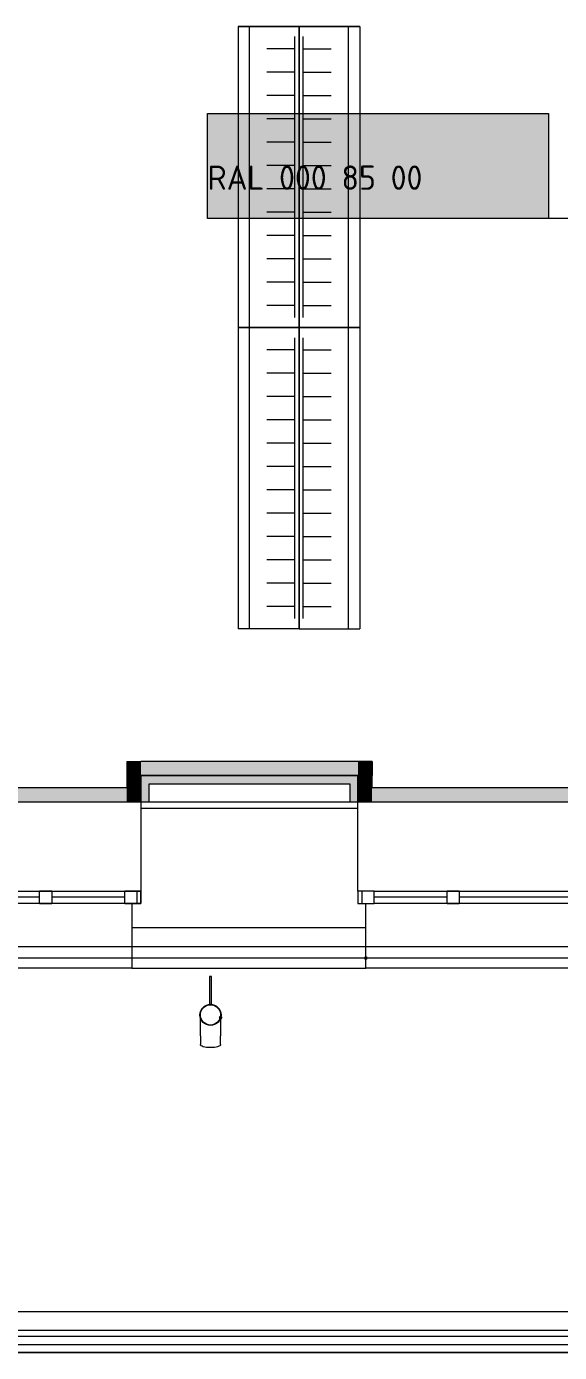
# Model space of a CAD drawing. Header units: millimetres. Extents: x -546 to 1681, y -650 to 1730.
# Drawn here: x 424.9 to 451.2, y 285.9 to 351.2 of the extents above; entities that cross this region are included whole.
import ezdxf

# ---------------------------------------------------------------- set-up
doc = ezdxf.new("R2010")
doc.units = ezdxf.units.MM

msp = doc.modelspace()

# ---------------------------------------------------------------- hatches: boundary and pattern name
at = {"true_color": 0xffffff}
h = msp.add_hatch(color=7, dxfattribs=at)
h.dxf.hatch_style = 2
h.paths.add_polyline_path([(433.827, 346.952), (450.648, 346.952), (450.648, 341.775), (433.827, 341.775)])
at = {"true_color": 0x0077b0}
h = msp.add_hatch(color=144, dxfattribs=at)
h.paths.add_polyline_path([(447.415, 345.556), (447.415, 346.363), (447.386, 346.52), (447.297, 346.651), (447.168, 346.737), (447.012, 346.767), (446.855, 346.737), (446.724, 346.651), (446.637, 346.52), (446.608, 346.363), (446.608, 345.556), (446.637, 345.4), (446.724, 345.271), (446.855, 345.182), (447.012, 345.153), (447.168, 345.182), (447.297, 345.271), (447.386, 345.4)])
h.paths.add_polyline_path([(447.616, 345.556), (447.605, 345.436), (447.571, 345.324), (447.516, 345.221), (447.438, 345.127), (447.346, 345.05), (447.244, 344.995), (447.132, 344.963), (447.012, 344.952), (446.89, 344.963), (446.778, 344.995), (446.676, 345.05), (446.583, 345.127), (446.505, 345.221), (446.45, 345.324), (446.417, 345.436), (446.406, 345.556), (446.406, 346.363), (446.417, 346.485), (446.45, 346.597), (446.505, 346.699), (446.583, 346.792), (446.676, 346.87), (446.778, 346.926), (446.89, 346.959), (447.012, 346.97), (447.133, 346.959), (447.245, 346.926), (447.348, 346.871), (447.441, 346.795), (447.517, 346.701), (447.572, 346.598), (447.605, 346.485), (447.616, 346.363)])
h = msp.add_hatch(color=144, dxfattribs=at)
h.dxf.hatch_style = 2
h.paths.add_polyline_path([(450.228, 346.772), (449.644, 346.772), (449.644, 346.66), (449.619, 346.586), (449.548, 346.561), (449.469, 346.586), (449.443, 346.663), (449.446, 346.874), (449.471, 346.95), (449.548, 346.976), (450.355, 346.976), (450.429, 346.951), (450.457, 346.877), (450.451, 346.852), (450.048, 345.034), (450.015, 344.975), (449.951, 344.955), (449.875, 344.98), (449.85, 345.056), (449.85, 345.079)])
h = msp.add_hatch(color=144, dxfattribs=at)
h.dxf.hatch_style = 2
h.paths.add_polyline_path([(448.929, 345.454), (448.122, 345.454), (448.046, 345.48), (448.021, 345.556), (448.046, 345.632), (448.122, 345.658), (448.929, 345.658), (449.005, 345.632), (449.03, 345.556), (449.005, 345.48)])
at = {"true_color": 0xf1d696}
h = msp.add_hatch(color=41, dxfattribs=at)
h.dxf.hatch_style = 2
h.paths.add_polyline_path([(429.842, 315.004), (430.542, 315.004), (430.542, 314.304)])
h = msp.add_hatch(color=41, dxfattribs=at)
h.dxf.hatch_style = 2
h.paths.add_polyline_path([(429.842, 314.304), (429.842, 315.004), (430.542, 314.304)])
h = msp.add_hatch(color=41, dxfattribs=at)
h.dxf.hatch_style = 2
h.paths.add_polyline_path([(441.242, 315.004), (441.242, 314.304), (430.542, 314.304), (430.542, 315.004)])
h = msp.add_hatch(color=41, dxfattribs=at)
h.dxf.hatch_style = 2
h.paths.add_polyline_path([(441.242, 314.304), (441.942, 315.004), (441.942, 314.304)])
h = msp.add_hatch(color=41, dxfattribs=at)
h.dxf.hatch_style = 2
h.paths.add_polyline_path([(441.242, 315.004), (441.942, 315.004), (441.242, 314.304)])
h = msp.add_hatch(color=41, dxfattribs=at)
h.dxf.hatch_style = 2
h.paths.add_polyline_path([(429.842, 314.304), (430.542, 314.304), (430.542, 313.704), (429.842, 313.704)])
h = msp.add_hatch(color=7)
h.dxf.hatch_style = 2
h.paths.add_polyline_path([(430.542, 314.304), (430.942, 314.304), (430.942, 313.004), (430.542, 313.004)])
h = msp.add_hatch(color=7)
h.dxf.hatch_style = 2
h.paths.add_polyline_path([(430.942, 314.304), (441.232, 314.304), (441.242, 313.904), (430.942, 313.904)])
h = msp.add_hatch(color=7)
h.dxf.hatch_style = 2
h.paths.add_polyline_path([(441.232, 313.904), (441.242, 313.004), (440.842, 313.004), (440.842, 313.904)])
h = msp.add_hatch(color=41, dxfattribs=at)
h.dxf.hatch_style = 2
h.paths.add_polyline_path([(441.942, 313.704), (441.242, 313.704), (441.242, 314.304), (441.942, 314.304)])
h = msp.add_hatch(color=41, dxfattribs=at)
h.dxf.hatch_style = 2
h.paths.add_polyline_path([(429.842, 313.704), (429.842, 313.004), (386.292, 313.004), (386.292, 313.704)])
h = msp.add_hatch(color=41, dxfattribs=at)
h.dxf.hatch_style = 2
h.paths.add_polyline_path([(429.842, 313.704), (430.542, 313.704), (430.542, 313.004)])
h = msp.add_hatch(color=41, dxfattribs=at)
h.dxf.hatch_style = 2
h.paths.add_polyline_path([(429.842, 313.004), (429.842, 313.704), (430.542, 313.004)])
h = msp.add_hatch(color=41, dxfattribs=at)
h.dxf.hatch_style = 2
h.paths.add_polyline_path([(441.942, 313.704), (441.942, 313.004), (441.242, 313.004)])
h = msp.add_hatch(color=41, dxfattribs=at)
h.dxf.hatch_style = 2
h.paths.add_polyline_path([(441.242, 313.704), (441.942, 313.704), (441.242, 313.004)])
h = msp.add_hatch(color=41, dxfattribs=at)
h.dxf.hatch_style = 2
h.paths.add_polyline_path([(457.402, 313.704), (457.402, 313.004), (441.942, 313.004), (441.942, 313.704)])
h = msp.add_hatch(color=7)
h.dxf.hatch_style = 2
h.paths.add_polyline_path([(441.642, 305.214), (441.705, 305.241), (441.732, 305.304), (441.705, 305.368), (441.642, 305.394), (441.632, 305.394), (441.568, 305.368), (441.542, 305.304), (441.568, 305.241), (441.632, 305.214)])
h = msp.add_hatch(color=7)
h.dxf.hatch_style = 2
h.paths.add_polyline_path([(434.563, 302.373), (434.536, 302.437), (434.473, 302.463), (434.409, 302.437), (434.383, 302.373), (434.383, 302.361), (434.409, 302.298), (434.473, 302.271), (434.536, 302.298), (434.563, 302.361)])

# ---------------------------------------------------------------- linework, layer by layer
at = {"color": 253, "lineweight": 0, "true_color": 0x999999}
for points in [[(438.34, 351.243), (435.34, 351.243)], [(435.34, 351.243), (435.34, 336.393)], [(435.34, 351.243), (438.34, 351.243)], [(435.9, 336.393), (435.9, 351.243)], [(438.34, 351.243), (438.34, 336.393)], [(438.34, 351.243), (438.34, 336.393)], [(438.34, 336.393), (438.34, 351.243)], [(438.34, 336.393), (438.34, 351.243)], [(438.34, 351.243), (441.34, 351.243)], [(441.34, 351.243), (438.34, 351.243)], [(440.78, 336.393), (440.78, 351.243)], [(441.34, 351.243), (441.34, 336.393)], [(438.14, 336.893), (438.14, 350.743)], [(438.54, 336.893), (438.54, 350.743)], [(438.14, 350.143), (436.754, 350.143)], [(438.54, 350.143), (439.926, 350.143)], [(438.14, 348.993), (436.754, 348.993)], [(438.54, 348.993), (439.926, 348.993)], [(438.14, 347.843), (436.754, 347.843)], [(438.54, 347.843), (439.926, 347.843)], [(438.14, 346.693), (436.754, 346.693)], [(438.54, 346.693), (439.926, 346.693)], [(438.14, 345.543), (436.754, 345.543)], [(438.54, 345.543), (439.926, 345.543)], [(438.14, 344.393), (436.754, 344.393)], [(438.54, 344.393), (439.926, 344.393)], [(438.14, 343.243), (436.754, 343.243)], [(438.54, 343.243), (439.926, 343.243)], [(438.14, 342.093), (436.754, 342.093)], [(438.54, 342.093), (439.926, 342.093)], [(438.14, 340.943), (436.754, 340.943)], [(438.54, 340.943), (439.926, 340.943)], [(438.14, 339.793), (436.754, 339.793)], [(438.54, 339.793), (439.926, 339.793)], [(438.14, 338.643), (436.754, 338.643)], [(438.54, 338.643), (439.926, 338.643)], [(438.14, 337.493), (436.754, 337.493)], [(438.54, 337.493), (439.926, 337.493)], [(438.34, 336.393), (435.34, 336.393)], [(435.34, 336.393), (435.34, 321.543)], [(435.34, 336.393), (438.34, 336.393)], [(438.34, 336.393), (435.34, 336.393)], [(435.9, 321.543), (435.9, 336.393)], [(438.34, 336.393), (438.34, 321.543)], [(438.34, 336.393), (438.34, 321.543)], [(438.34, 321.543), (438.34, 336.393)], [(438.34, 321.543), (438.34, 336.393)], [(438.34, 336.393), (441.34, 336.393)], [(441.34, 336.393), (438.34, 336.393)], [(438.34, 336.393), (441.34, 336.393)], [(440.78, 321.543), (440.78, 336.393)], [(441.34, 336.393), (441.34, 321.543)], [(438.14, 322.043), (438.14, 335.893)], [(438.54, 322.043), (438.54, 335.893)], [(438.14, 335.293), (436.754, 335.293)], [(438.54, 335.293), (439.926, 335.293)], [(438.14, 334.143), (436.754, 334.143)], [(438.54, 334.143), (439.926, 334.143)], [(438.14, 332.993), (436.754, 332.993)], [(438.54, 332.993), (439.926, 332.993)], [(438.14, 331.843), (436.754, 331.843)], [(438.54, 331.843), (439.926, 331.843)], [(438.14, 330.693), (436.754, 330.693)], [(438.54, 330.693), (439.926, 330.693)], [(438.14, 329.543), (436.754, 329.543)], [(438.54, 329.543), (439.926, 329.543)], [(438.14, 328.393), (436.754, 328.393)], [(438.54, 328.393), (439.926, 328.393)], [(438.14, 327.243), (436.754, 327.243)], [(438.54, 327.243), (439.926, 327.243)], [(438.14, 326.093), (436.754, 326.093)], [(438.54, 326.093), (439.926, 326.093)], [(438.14, 324.943), (436.754, 324.943)], [(438.54, 324.943), (439.926, 324.943)], [(438.14, 323.793), (436.754, 323.793)], [(438.54, 323.793), (439.926, 323.793)], [(438.14, 322.643), (436.754, 322.643)], [(438.54, 322.643), (439.926, 322.643)], [(438.34, 321.543), (435.34, 321.543)], [(438.34, 321.543), (441.34, 321.543)]]:
    msp.add_lwpolyline(points, dxfattribs=at)
at = {"color": 144, "lineweight": 0, "true_color": 0x0077b0}
for points in [[(433.827, 346.952), (450.648, 346.952)], [(433.827, 341.775), (433.827, 346.952)], [(450.648, 346.952), (450.648, 341.775)], [(450.648, 341.775), (433.827, 341.775)], [(454.832, 341.775), (450.648, 341.775)]]:
    msp.add_lwpolyline(points, dxfattribs=at)
at = {"color": 7, "lineweight": 0}
for points in [[(429.842, 315.004), (430.542, 315.004)], [(429.842, 315.004), (429.842, 313.704)], [(441.942, 315.004), (430.542, 315.004)], [(441.942, 315.004), (441.942, 314.304)], [(441.242, 314.304), (430.542, 314.304)], [(430.542, 314.304), (430.542, 312.704)], [(430.542, 313.704), (430.542, 314.304)], [(430.542, 314.304), (441.242, 314.304)], [(430.942, 313.904), (440.842, 313.904)], [(430.942, 313.004), (430.942, 313.904)], [(440.842, 313.904), (440.842, 313.004)], [(441.242, 312.704), (441.242, 314.304)], [(441.242, 314.304), (441.242, 313.004)], [(441.942, 313.704), (441.942, 314.304)], [(429.842, 313.704), (386.292, 313.704)], [(430.542, 313.004), (430.542, 313.704)], [(457.402, 313.704), (441.942, 313.704)], [(386.292, 313.004), (430.542, 313.004)], [(412.992, 313.004), (430.542, 313.004)], [(430.542, 313.004), (430.942, 313.004)], [(430.542, 312.704), (430.542, 308.604)], [(430.542, 312.704), (441.242, 312.704)], [(430.942, 313.004), (441.242, 313.004)], [(441.242, 313.004), (458.102, 313.004)], [(441.242, 313.004), (441.942, 313.004)], [(441.242, 308.604), (441.242, 312.704)], [(441.942, 313.004), (458.102, 313.004)], [(417.992, 308.604), (425.542, 308.604)], [(425.542, 308.304), (417.992, 308.304)], [(425.542, 308.004), (417.992, 308.004)], [(425.542, 308.004), (425.542, 308.604)], [(425.542, 308.604), (426.142, 308.604)], [(426.142, 308.604), (425.542, 308.604)], [(426.142, 308.004), (425.542, 308.004)], [(425.542, 308.004), (426.142, 308.004)], [(426.142, 308.604), (426.142, 308.004)], [(426.142, 308.604), (429.742, 308.604)], [(429.742, 308.304), (426.142, 308.304)], [(429.742, 308.004), (426.142, 308.004)], [(429.742, 308.004), (429.742, 308.604)], [(429.742, 308.604), (430.542, 308.604)], [(430.542, 308.604), (429.742, 308.604)], [(430.542, 308.004), (429.742, 308.004)], [(429.742, 308.004), (430.542, 308.004)], [(430.092, 308.004), (430.092, 306.804)], [(430.342, 308.604), (430.342, 308.004)], [(430.542, 308.604), (430.542, 308.004)], [(430.542, 308.004), (430.542, 308.604)], [(442.042, 308.604), (441.242, 308.604)], [(441.242, 308.604), (441.242, 308.004)], [(442.042, 308.604), (441.242, 308.604)], [(441.242, 308.604), (441.242, 308.004)], [(441.242, 308.004), (442.042, 308.004)], [(441.242, 308.004), (442.042, 308.004)], [(441.442, 308.604), (441.442, 308.004)], [(441.642, 306.804), (441.642, 308.004)], [(442.042, 308.004), (442.042, 308.604)], [(442.042, 308.604), (445.642, 308.604)], [(445.642, 308.304), (442.042, 308.304)], [(445.642, 308.004), (442.042, 308.004)], [(445.642, 308.004), (445.642, 308.604)], [(445.642, 308.604), (446.242, 308.604)], [(446.242, 308.604), (445.642, 308.604)], [(446.242, 308.004), (445.642, 308.004)], [(445.642, 308.004), (446.242, 308.004)], [(446.242, 308.604), (446.242, 308.004)], [(446.242, 308.604), (453.392, 308.604)], [(453.392, 308.304), (446.242, 308.304)], [(453.392, 308.004), (446.242, 308.004)], [(430.092, 306.804), (430.092, 304.804)], [(441.642, 306.804), (430.092, 306.804)], [(441.642, 304.804), (441.642, 306.804)], [(187.211, 305.871), (804.173, 305.871)], [(430.092, 305.304), (413.492, 305.304)], [(430.092, 304.804), (413.492, 304.804)], [(441.632, 305.304), (430.092, 305.304)], [(430.092, 304.804), (441.642, 304.804)], [(458.042, 305.304), (441.642, 305.304)], [(458.042, 304.804), (441.642, 304.804)], [(433.923, 304.404), (433.923, 303.012)], [(434.023, 304.404), (433.923, 304.404)], [(434.023, 303.012), (434.023, 304.404)], [(433.973, 301.984), (433.868, 301.995), (433.77, 302.025), (433.682, 302.073), (433.605, 302.136), (433.542, 302.213), (433.494, 302.301), (433.463, 302.399), (433.453, 302.504), (433.463, 302.609), (433.494, 302.707), (433.542, 302.795), (433.605, 302.872), (433.682, 302.935), (433.77, 302.983), (433.868, 303.014), (433.973, 303.024)], [(433.973, 302.004), (433.872, 302.014), (433.778, 302.043), (433.693, 302.089), (433.619, 302.15), (433.558, 302.224), (433.512, 302.309), (433.483, 302.403), (433.473, 302.504), (433.483, 302.605), (433.512, 302.699), (433.558, 302.784), (433.619, 302.858), (433.693, 302.919), (433.778, 302.965), (433.872, 302.994), (433.973, 303.004)], [(433.973, 303.024), (434.077, 303.014), (434.175, 302.983), (434.263, 302.935), (434.34, 302.872), (434.404, 302.795), (434.452, 302.707), (434.482, 302.609), (434.493, 302.504), (434.482, 302.399), (434.452, 302.301), (434.404, 302.213), (434.34, 302.136), (434.263, 302.073), (434.175, 302.025), (434.077, 301.995), (433.973, 301.984)], [(433.973, 303.004), (434.073, 302.994), (434.167, 302.965), (434.252, 302.919), (434.326, 302.858), (434.387, 302.784), (434.433, 302.699), (434.462, 302.605), (434.473, 302.504), (434.462, 302.403), (434.433, 302.309), (434.387, 302.224), (434.326, 302.15), (434.252, 302.089), (434.167, 302.043), (434.073, 302.014), (433.973, 302.004)], [(433.473, 302.35), (433.473, 302.373)], [(433.473, 302.322), (433.473, 302.35)], [(433.473, 302.293), (433.473, 302.322)], [(433.473, 302.261), (433.473, 302.293)], [(433.473, 302.227), (433.473, 302.261)], [(433.473, 302.192), (433.473, 302.227)], [(433.473, 302.154), (433.473, 302.192)], [(433.473, 302.115), (433.473, 302.154)], [(433.473, 302.074), (433.473, 302.115)], [(434.473, 302.361), (434.473, 302.334)], [(434.473, 302.334), (434.473, 302.305)], [(434.473, 302.305), (434.473, 302.275)], [(434.473, 302.275), (434.473, 302.242)], [(434.473, 302.242), (434.473, 302.207)], [(434.473, 302.207), (434.473, 302.17)], [(434.473, 302.17), (434.473, 302.131)], [(434.473, 302.131), (434.473, 302.091)], [(433.473, 302.031), (433.473, 302.074)], [(433.473, 301.986), (433.473, 302.031)], [(433.473, 301.94), (433.473, 301.986)], [(433.473, 301.892), (433.473, 301.94)], [(433.473, 301.843), (433.473, 301.892)], [(433.473, 301.793), (433.473, 301.843)], [(433.473, 301.741), (433.473, 301.793)], [(433.473, 301.689), (433.473, 301.741)], [(433.473, 301.635), (433.473, 301.689)], [(433.473, 301.58), (433.473, 301.635)], [(433.473, 301.524), (433.473, 301.58)], [(433.473, 301.467), (433.473, 301.524)], [(433.473, 301.467), (433.473, 301.042)], [(434.473, 302.091), (434.473, 302.049)], [(434.473, 302.049), (434.473, 302.005)], [(434.473, 302.005), (434.473, 301.959)], [(434.473, 301.959), (434.473, 301.912)], [(434.473, 301.912), (434.473, 301.864)], [(434.473, 301.864), (434.473, 301.814)], [(434.473, 301.814), (434.473, 301.763)], [(434.473, 301.763), (434.473, 301.711)], [(434.473, 301.711), (434.473, 301.657)], [(434.473, 301.657), (434.473, 301.603)], [(434.473, 301.603), (434.473, 301.547)], [(434.473, 301.547), (434.473, 301.491)], [(434.473, 301.491), (434.473, 301.467)], [(434.473, 301.042), (434.473, 301.467)], [(433.973, 300.888), (433.872, 300.891), (433.778, 300.9), (433.693, 300.915), (433.619, 300.933), (433.558, 300.956), (433.512, 300.982), (433.483, 301.011), (433.473, 301.042)], [(434.473, 301.042), (434.462, 301.011), (434.433, 300.982), (434.387, 300.956), (434.326, 300.933), (434.252, 300.915), (434.167, 300.9), (434.073, 300.891), (433.973, 300.888)], [(187.211, 287.871), (807.358, 287.871)], [(412.62, 286.955), (475.77, 286.955)], [(412.62, 286.655), (476.07, 286.655)], [(412.62, 286.255), (476.47, 286.255)], [(412.64, 285.855), (476.173, 285.855)], [(476.173, 285.855), (412.656, 285.855)]]:
    msp.add_lwpolyline(points, dxfattribs=at)

# ---------------------------------------------------------------- texts
at = {"color": 144, "true_color": 0x0077b0, "insert": (433.826, 344.39), "char_height": 1.2, "attachment_point": 1}
msp.add_mtext('{\\fGOSTCommon|b0|i0|c0;RAL 000 85 00}', dxfattribs=at)

doc.saveas('drawing.dxf')
